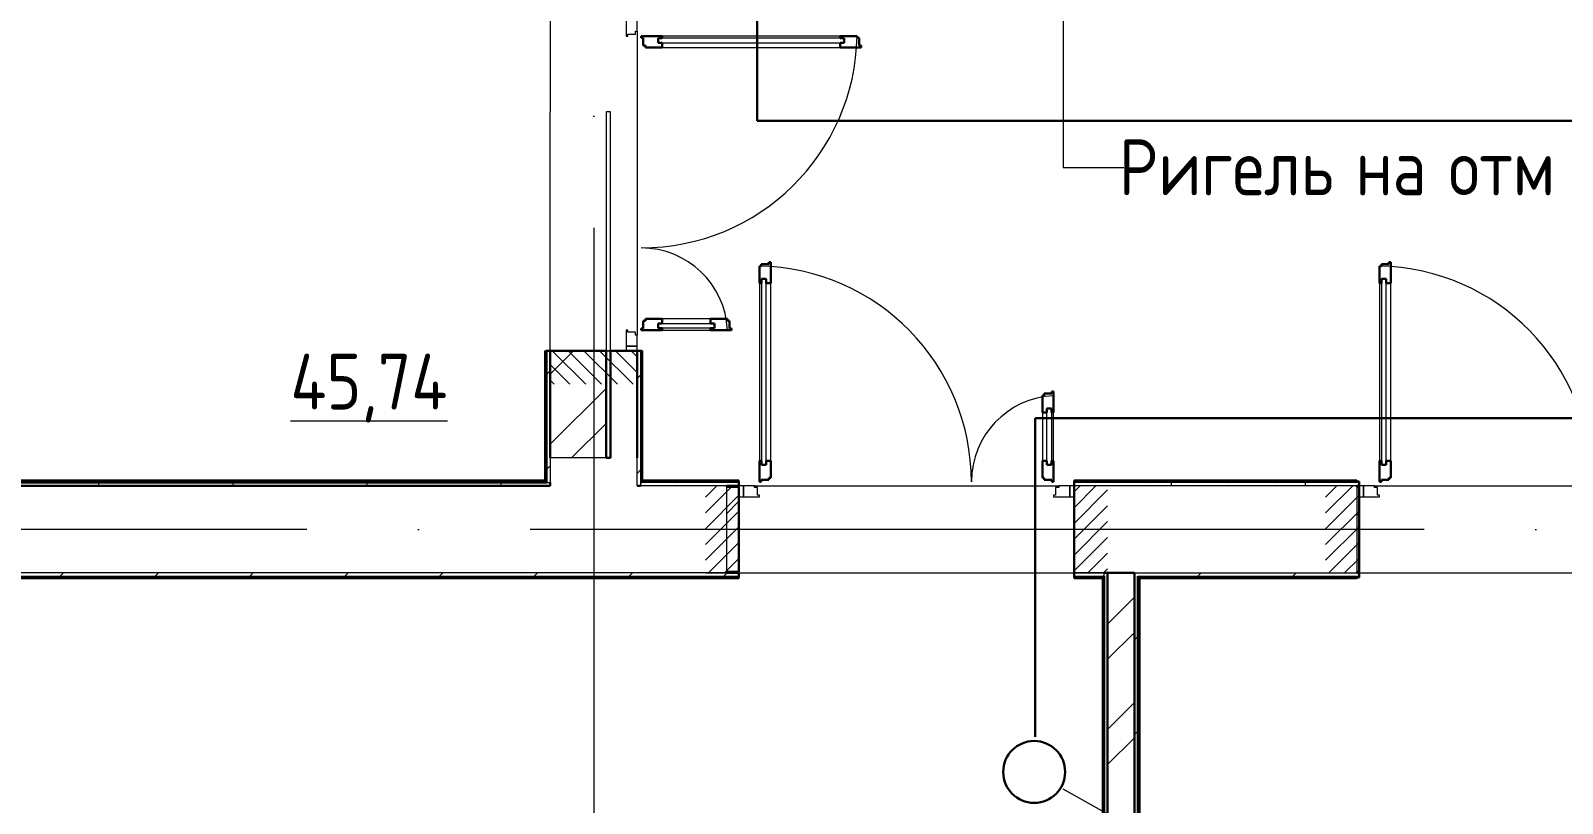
# Model space of a CAD drawing. Header units: millimetres. Extents: x -1073752 to 1436911, y -1379358 to 94781.
# Drawn here: x -1053874 to -1047019, y -1126064 to -1122605 of the extents above; entities that cross this region are included whole.
import ezdxf

# ---------------------------------------------------------------- set-up
doc = ezdxf.new("R2010")
doc.units = ezdxf.units.MM
doc.linetypes.add('ADSK_Линия сетки', pattern=[25, 20, -2.5, 0, -2.5])
doc.linetypes.add('ADSK_Штриховая_ш2 п1_5', pattern=[4.5, 3, -1.5])
for name, color, linetype, lineweight in [('Аннотация', 7, 'Continuous', 18), ('Двери', 252, 'Continuous', 9), ('лс', 5, 'Continuous', 30), ('Марки помещений', 7, 'Continuous', 20), ('Ограждение', 252, 'Continuous', 9), ('Оси', 252, 'Continuous', 9), ('Перекрытие', 252, 'Continuous', 18), ('Стены внутренние', 7, 'Continuous', 18), ('Стены наружные', 7, 'Continuous', 18), ('Стены штриховка', 7, 'Continuous', 9)]:
    doc.layers.add(name, color=color, linetype=linetype, lineweight=lineweight)
doc.layers.add('Двери открывание', color=7, linetype='Continuous', lineweight=9, true_color=0xc0c0c0)
doc.styles.add('GOST Common_2', font='', dxfattribs={"width": 0.9, "height": 250})
doc.styles.get('GOST Common_2').set_extended_font_data('GOST type B')

# ---------------------------------------------------------------- blocks, each defined once
blk = doc.blocks.new('3 этаж')
at = {"layer": 'Аннотация', "color": 251, "lineweight": 9, "true_color": 0x636466}
for p, q in [((252396.7, -9207), (252396.7, -9992.7)), ((252396.7, -9992.7), (252668.1, -9992.7))]:
    blk.add_line(p, q, dxfattribs=at)
at = {"layer": 'Двери', "color": 251, "true_color": 0x636466}
for p, q in [((250440.8, -9333.4), (250440.8, -9405.4)), ((250482.8, -9396.4), (250482.8, -9382.4)), ((250482.8, -9382.4), (250490.8, -9382.4)), ((250490.8, -9382.4), (250490.8, -9333.4)), ((250440.8, -9405.4), (250448.8, -9405.4)), ((250448.8, -9405.4), (250448.8, -9396.4)), ((250448.8, -9396.4), (250482.8, -9396.4)), ((250584.8, -9414.4), (250584.8, -9435.4)), ((251416.8, -9414.4), (250584.8, -9414.4)), ((250584.8, -9435.4), (251416.8, -9435.4)), ((251398.8, -9405.4), (250602.8, -9405.4)), ((250602.8, -9455.4), (251398.8, -9455.4)), ((251416.8, -9435.4), (251416.8, -9414.4)), ((251037.8, -10510.4), (251037.8, -11306.4)), ((251046.8, -10492.4), (251046.8, -11324.4)), ((251067.8, -10492.4), (251046.8, -10492.4)), ((251067.8, -11324.4), (251067.8, -10492.4)), ((251087.8, -11306.4), (251087.8, -10510.4)), ((253812.8, -10510.4), (253812.8, -11306.4)), ((253821.8, -10492.4), (253821.8, -11324.4)), ((253842.8, -10492.4), (253821.8, -10492.4)), ((253842.8, -11324.4), (253842.8, -10492.4)), ((253862.8, -11306.4), (253862.8, -10510.4)), ((250584.8, -10691.4), (250836.8, -10691.4)), ((250584.8, -10712.4), (250584.8, -10691.4)), ((250818.8, -10671.4), (250602.8, -10671.4)), ((250836.8, -10691.4), (250836.8, -10712.4)), ((250448.8, -10721.4), (250440.8, -10721.4)), ((250440.8, -10721.4), (250440.8, -10793.4)), ((250448.8, -10730.4), (250448.8, -10721.4)), ((250482.8, -10730.4), (250448.8, -10730.4)), ((250482.8, -10744.4), (250482.8, -10730.4)), ((250490.8, -10744.4), (250482.8, -10744.4)), ((250490.8, -10793.4), (250490.8, -10744.4)), ((250836.8, -10712.4), (250584.8, -10712.4)), ((250602.8, -10721.4), (250818.8, -10721.4)), ((250490.8, -10793.4), (250440.8, -10793.4)), ((250440.8, -10793.4), (250440.8, -10813.4)), ((250440.8, -10793.4), (250490.8, -10793.4)), ((250440.8, -10813.4), (250490.8, -10813.4)), ((250490.8, -10813.4), (250490.8, -10793.4)), ((252303.8, -11090.4), (252303.8, -11306.4)), ((252323.8, -11324.4), (252323.8, -11072.4)), ((252323.8, -11072.4), (252344.8, -11072.4)), ((252344.8, -11072.4), (252344.8, -11324.4)), ((252353.8, -11306.4), (252353.8, -11090.4)), ((251046.8, -11324.4), (251067.8, -11324.4)), ((252344.8, -11324.4), (252323.8, -11324.4)), ((253821.8, -11324.4), (253842.8, -11324.4)), ((250945.8, -11418.4), (250945.8, -11468.4)), ((250965.8, -11418.4), (250945.8, -11418.4)), ((250965.8, -11468.4), (250965.8, -11418.4)), ((251014.8, -11418.4), (250965.8, -11418.4)), ((250965.8, -11418.4), (250965.8, -11468.4)), ((251014.8, -11426.4), (251014.8, -11418.4)), ((251028.8, -11426.4), (251014.8, -11426.4)), ((251028.8, -11460.4), (251028.8, -11426.4)), ((252376.8, -11426.4), (252362.8, -11426.4)), ((252362.8, -11426.4), (252362.8, -11460.4)), ((252376.8, -11418.4), (252376.8, -11426.4)), ((252425.8, -11418.4), (252376.8, -11418.4)), ((252445.8, -11418.4), (252425.8, -11418.4)), ((252425.8, -11418.4), (252425.8, -11468.4)), ((252425.8, -11468.4), (252425.8, -11418.4)), ((252445.8, -11468.4), (252445.8, -11418.4)), ((253720.8, -11418.4), (253720.8, -11468.4)), ((253740.8, -11418.4), (253720.8, -11418.4)), ((253740.8, -11468.4), (253740.8, -11418.4)), ((253789.8, -11418.4), (253740.8, -11418.4)), ((253740.8, -11418.4), (253740.8, -11468.4)), ((253789.8, -11426.4), (253789.8, -11418.4)), ((253803.8, -11426.4), (253789.8, -11426.4)), ((253803.8, -11460.4), (253803.8, -11426.4)), ((250945.8, -11468.4), (250965.8, -11468.4)), ((250965.8, -11468.4), (251037.8, -11468.4)), ((251037.8, -11460.4), (251028.8, -11460.4)), ((251037.8, -11468.4), (251037.8, -11460.4)), ((252362.8, -11460.4), (252353.8, -11460.4)), ((252353.8, -11460.4), (252353.8, -11468.4)), ((252353.8, -11468.4), (252425.8, -11468.4)), ((252425.8, -11468.4), (252445.8, -11468.4)), ((253720.8, -11468.4), (253740.8, -11468.4)), ((253740.8, -11468.4), (253812.8, -11468.4)), ((253812.8, -11460.4), (253803.8, -11460.4)), ((253812.8, -11468.4), (253812.8, -11460.4))]:
    blk.add_line(p, q, dxfattribs=at)
at = {"layer": 'Двери', "color": 251, "lineweight": 30, "true_color": 0x636466}
for p, q in [((250602.8, -9405.4), (250508.8, -9405.4)), ((250508.8, -9405.4), (250508.8, -9413.4)), ((250508.8, -9413.4), (250517.8, -9413.4)), ((250517.8, -9413.4), (250517.8, -9447.4)), ((250517.8, -9447.4), (250526.8, -9447.4)), ((250526.8, -9447.4), (250526.8, -9455.4)), ((250526.8, -9455.4), (250602.8, -9455.4)), ((250584.8, -9414.4), (250602.8, -9414.4)), ((250584.8, -9435.4), (250584.8, -9414.4)), ((250602.8, -9435.4), (250584.8, -9435.4)), ((250602.8, -9414.4), (250602.8, -9405.4)), ((250602.8, -9455.4), (250602.8, -9435.4)), ((251474.8, -9405.4), (251398.8, -9405.4)), ((251398.8, -9414.4), (251398.8, -9405.4)), ((251416.8, -9414.4), (251398.8, -9414.4)), ((251398.8, -9435.4), (251416.8, -9435.4)), ((251398.8, -9455.4), (251398.8, -9435.4)), ((251398.8, -9455.4), (251492.8, -9455.4)), ((251416.8, -9435.4), (251416.8, -9414.4)), ((251474.8, -9413.4), (251474.8, -9405.4)), ((251483.8, -9413.4), (251474.8, -9413.4)), ((251483.8, -9447.4), (251483.8, -9413.4)), ((251492.8, -9447.4), (251483.8, -9447.4)), ((251492.8, -9455.4), (251492.8, -9447.4)), ((251087.8, -10416.4), (251079.8, -10416.4)), ((251079.8, -10416.4), (251079.8, -10425.4)), ((251087.8, -10510.4), (251087.8, -10416.4)), ((253862.8, -10416.4), (253854.8, -10416.4)), ((253854.8, -10416.4), (253854.8, -10425.4)), ((253862.8, -10510.4), (253862.8, -10416.4)), ((251045.8, -10434.4), (251037.8, -10434.4)), ((251037.8, -10434.4), (251037.8, -10510.4)), ((251079.8, -10425.4), (251045.8, -10425.4)), ((251045.8, -10425.4), (251045.8, -10434.4)), ((253820.8, -10434.4), (253812.8, -10434.4)), ((253812.8, -10434.4), (253812.8, -10510.4)), ((253854.8, -10425.4), (253820.8, -10425.4)), ((253820.8, -10425.4), (253820.8, -10434.4)), ((251046.8, -10510.4), (251037.8, -10510.4)), ((251046.8, -10492.4), (251046.8, -10510.4)), ((251067.8, -10492.4), (251046.8, -10492.4)), ((251067.8, -10510.4), (251067.8, -10492.4)), ((251087.8, -10510.4), (251067.8, -10510.4)), ((253821.8, -10510.4), (253812.8, -10510.4)), ((253821.8, -10492.4), (253821.8, -10510.4)), ((253842.8, -10492.4), (253821.8, -10492.4)), ((253842.8, -10510.4), (253842.8, -10492.4)), ((253862.8, -10510.4), (253842.8, -10510.4)), ((250517.8, -10679.4), (250517.8, -10713.4)), ((250526.8, -10679.4), (250517.8, -10679.4)), ((250602.8, -10671.4), (250526.8, -10671.4)), ((250526.8, -10671.4), (250526.8, -10679.4)), ((250602.8, -10691.4), (250584.8, -10691.4)), ((250584.8, -10691.4), (250584.8, -10712.4)), ((250602.8, -10671.4), (250602.8, -10691.4)), ((250894.8, -10671.4), (250818.8, -10671.4)), ((250818.8, -10671.4), (250818.8, -10691.4)), ((250818.8, -10691.4), (250836.8, -10691.4)), ((250836.8, -10691.4), (250836.8, -10712.4)), ((250894.8, -10679.4), (250894.8, -10671.4)), ((250903.8, -10679.4), (250894.8, -10679.4)), ((250903.8, -10713.4), (250903.8, -10679.4)), ((250517.8, -10713.4), (250508.8, -10713.4)), ((250508.8, -10713.4), (250508.8, -10721.4)), ((250508.8, -10721.4), (250602.8, -10721.4)), ((250584.8, -10712.4), (250602.8, -10712.4)), ((250602.8, -10712.4), (250602.8, -10721.4)), ((250818.8, -10712.4), (250818.8, -10721.4)), ((250836.8, -10712.4), (250818.8, -10712.4)), ((250818.8, -10721.4), (250912.8, -10721.4)), ((250912.8, -10713.4), (250903.8, -10713.4)), ((250912.8, -10721.4), (250912.8, -10713.4)), ((252311.8, -11014.4), (252303.8, -11014.4)), ((252303.8, -11014.4), (252303.8, -11090.4)), ((252345.8, -11005.4), (252311.8, -11005.4)), ((252311.8, -11005.4), (252311.8, -11014.4)), ((252353.8, -10996.4), (252345.8, -10996.4)), ((252345.8, -10996.4), (252345.8, -11005.4)), ((252353.8, -11090.4), (252353.8, -10996.4)), ((252303.8, -11090.4), (252323.8, -11090.4)), ((252323.8, -11090.4), (252323.8, -11072.4)), ((252323.8, -11072.4), (252344.8, -11072.4)), ((252344.8, -11072.4), (252344.8, -11090.4)), ((252344.8, -11090.4), (252353.8, -11090.4)), ((251037.8, -11306.4), (251037.8, -11400.4)), ((251046.8, -11306.4), (251037.8, -11306.4)), ((251046.8, -11324.4), (251046.8, -11306.4)), ((251067.8, -11306.4), (251067.8, -11324.4)), ((251087.8, -11306.4), (251067.8, -11306.4)), ((251087.8, -11382.4), (251087.8, -11306.4)), ((252303.8, -11306.4), (252303.8, -11382.4)), ((252303.8, -11306.4), (252323.8, -11306.4)), ((252323.8, -11306.4), (252323.8, -11324.4)), ((252344.8, -11306.4), (252353.8, -11306.4)), ((252344.8, -11324.4), (252344.8, -11306.4)), ((252353.8, -11400.4), (252353.8, -11306.4)), ((253812.8, -11306.4), (253812.8, -11400.4)), ((253821.8, -11306.4), (253812.8, -11306.4)), ((253821.8, -11324.4), (253821.8, -11306.4)), ((253842.8, -11306.4), (253842.8, -11324.4)), ((253862.8, -11306.4), (253842.8, -11306.4)), ((253862.8, -11382.4), (253862.8, -11306.4)), ((251067.8, -11324.4), (251046.8, -11324.4)), ((252323.8, -11324.4), (252344.8, -11324.4)), ((253842.8, -11324.4), (253821.8, -11324.4)), ((251037.8, -11400.4), (251045.8, -11400.4)), ((251045.8, -11400.4), (251045.8, -11391.4)), ((251045.8, -11391.4), (251079.8, -11391.4)), ((251079.8, -11391.4), (251079.8, -11382.4)), ((251079.8, -11382.4), (251087.8, -11382.4)), ((252303.8, -11382.4), (252311.8, -11382.4)), ((252311.8, -11382.4), (252311.8, -11391.4)), ((252311.8, -11391.4), (252345.8, -11391.4)), ((252345.8, -11391.4), (252345.8, -11400.4)), ((252345.8, -11400.4), (252353.8, -11400.4)), ((253812.8, -11400.4), (253820.8, -11400.4)), ((253820.8, -11400.4), (253820.8, -11391.4)), ((253820.8, -11391.4), (253854.8, -11391.4)), ((253854.8, -11391.4), (253854.8, -11382.4)), ((253854.8, -11382.4), (253862.8, -11382.4))]:
    blk.add_line(p, q, dxfattribs=at)
at = {"layer": 'Двери', "color": 251, "linetype": 'ADSK_Штриховая_ш2 п1_5', "true_color": 0x636466}
for p, q in [((250490.8, -10813.4), (250100.8, -10813.4)), ((250100.8, -10813.4), (250100.8, -10963.4)), ((250490.8, -10963.4), (250490.8, -10813.4)), ((250945.8, -11418.4), (250795.8, -11418.4)), ((250945.8, -11808.4), (250945.8, -11418.4)), ((252595.8, -11418.4), (252445.8, -11418.4)), ((252445.8, -11418.4), (252445.8, -11808.4)), ((253720.8, -11418.4), (253570.8, -11418.4)), ((253720.8, -11808.4), (253720.8, -11418.4)), ((250795.8, -11808.4), (250945.8, -11808.4)), ((252445.8, -11808.4), (252595.8, -11808.4)), ((253570.8, -11808.4), (253720.8, -11808.4))]:
    blk.add_line(p, q, dxfattribs=at)
at = {"layer": 'Двери', "color": 251, "linetype": 'Continuous', "lineweight": 18, "true_color": 0x636466}
for p, q in [((250110.1, -10813.4), (250260.1, -10963.4)), ((250180.8, -10813.4), (250330.8, -10963.4)), ((250251.5, -10813.4), (250401.5, -10963.4)), ((250322.3, -10813.4), (250472.3, -10963.4)), ((250393, -10813.4), (250490.8, -10911.3)), ((250463.7, -10813.4), (250490.8, -10840.6)), ((250100.8, -10874.8), (250189.4, -10963.4)), ((250100.8, -10945.5), (250118.7, -10963.4)), ((250795.8, -11469.2), (250846.5, -11418.4)), ((250795.8, -11539.9), (250917.3, -11418.4)), ((252445.8, -11445.6), (252472.9, -11418.4)), ((252445.8, -11516.3), (252543.6, -11418.4)), ((252445.8, -11587), (252595.8, -11437)), ((253570.8, -11469.2), (253621.5, -11418.4)), ((253570.8, -11539.9), (253692.3, -11418.4)), ((250795.8, -11610.6), (250945.8, -11460.6)), ((252445.8, -11657.7), (252595.8, -11507.7)), ((253570.8, -11610.6), (253720.8, -11460.6)), ((250795.8, -11681.3), (250945.8, -11531.3)), ((252445.8, -11728.4), (252595.8, -11578.4)), ((253570.8, -11681.3), (253720.8, -11531.3)), ((250795.8, -11752), (250945.8, -11602)), ((252445.8, -11799.1), (252595.8, -11649.1)), ((253570.8, -11752), (253720.8, -11602)), ((250810.1, -11808.4), (250945.8, -11672.8)), ((252507.2, -11808.4), (252595.8, -11719.8)), ((253585.1, -11808.4), (253720.8, -11672.8)), ((250880.8, -11808.4), (250945.8, -11743.5)), ((253655.8, -11808.4), (253720.8, -11743.5)), ((252577.9, -11808.4), (252595.8, -11790.5))]:
    blk.add_line(p, q, dxfattribs=at)
at = {"layer": 'Двери открывание', "color": 251, "true_color": 0x636466}
for centre, radius, start, end in [((250508.8, -9387.4), 966, 270, 358.93231), ((250508.8, -10739.4), 386, 2.67279, 90), ((251019.8, -11400.4), 966, 0, 88.93231), ((253794.8, -11400.4), 966, 0, 88.93231), ((252371.8, -11400.4), 386, 92.67279, 180)]:
    blk.add_arc(centre, radius, start, end, dxfattribs=at)
at = {"layer": 'Ограждение', "color": 251, "true_color": 0x636466}
for p, q in [((250075.8, -10813.4), (250080.8, -10813.4)), ((250075.8, -10813.4), (250075.8, -11393.4)), ((250510.8, -10813.4), (250515.8, -10813.4)), ((250515.8, -11393.4), (250515.8, -10813.4)), ((250075.8, -11393.4), (244345.8, -11393.4)), ((250080.8, -11398.4), (250075.8, -11393.4)), ((250515.8, -11393.4), (250510.8, -11398.4)), ((250945.8, -11393.4), (250515.8, -11393.4)), ((250945.8, -11393.4), (250945.8, -11398.4)), ((252445.8, -11398.4), (252445.8, -11393.4)), ((253710.8, -11393.4), (252445.8, -11393.4)), ((253710.8, -11393.4), (253710.8, -11398.4)), ((244798.8, -11833.4), (250945.8, -11833.4)), ((250945.8, -11828.4), (250945.8, -11833.4)), ((252445.8, -11833.4), (252445.8, -11828.4)), ((252445.8, -11833.4), (252570.8, -11833.4)), ((252570.8, -11833.4), (252575.8, -11828.4)), ((252570.8, -11833.4), (252570.8, -17578.5)), ((252740.8, -11833.4), (252735.8, -11828.4)), ((252740.8, -17578.5), (252740.8, -11833.4)), ((252740.8, -11833.4), (253710.8, -11833.4)), ((253710.8, -11828.4), (253710.8, -11833.4))]:
    blk.add_line(p, q, dxfattribs=at)
at = {"layer": 'Оси', "color": 251, "linetype": 'ADSK_Линия сетки', "ltscale": 200, "true_color": 0x636466}
for p, q in [((250295.8, -263.4), (250295.8, -31389.6)), ((314013.1, -11613.4), (237073.5, -11613.4))]:
    blk.add_line(p, q, dxfattribs=at)
at = {"layer": 'Перекрытие', "color": 251, "true_color": 0x636466}
blk.add_line((250350.8, -10813.4), (250370.8, -10813.4), dxfattribs=at)
at = {"layer": 'Стены внутренние', "color": 251, "true_color": 0x636466}
for p, q in [((250100.8, -9313.4), (250100.8, -9743.4)), ((250490.8, -9382.4), (250490.8, -10744.4)), ((250370.8, -9743.4), (250350.8, -9743.4)), ((250370.8, -10813.4), (250370.8, -9743.4)), ((250350.8, -11293.4), (250100.8, -11293.4)), ((250100.8, -11293.4), (250100.8, -11403.4)), ((250490.8, -11418.4), (250490.8, -11293.4)), ((250890.8, -11418.4), (250505.8, -11418.4)), ((250890.8, -11803.4), (250890.8, -11423.4)), ((251014.8, -11418.4), (252376.8, -11418.4)), ((253710.8, -11418.4), (252445.8, -11418.4)), ((253789.8, -11418.4), (255151.8, -11418.4)), ((250945.8, -11808.4), (252580.8, -11808.4)), ((252715.8, -11808.4), (253710.8, -11808.4)), ((253720.8, -11808.4), (255220.8, -11808.4))]:
    blk.add_line(p, q, dxfattribs=at)
at = {"layer": 'Стены внутренние', "color": 251, "lineweight": 30, "true_color": 0x636466}
for p, q in [((250490.8, -10813.4), (250370.8, -10813.4)), ((250370.8, -10813.4), (250370.8, -11293.4)), ((250490.8, -11293.4), (250490.8, -10813.4)), ((250370.8, -11293.4), (250350.8, -11293.4)), ((250100.8, -11403.4), (250100.8, -11418.4)), ((250505.8, -11418.4), (250490.8, -11418.4)), ((250890.8, -11423.4), (250890.8, -11418.4)), ((252445.8, -11418.4), (252445.8, -11808.4)), ((253710.8, -11423.4), (253710.8, -11418.4)), ((250890.8, -11808.4), (250890.8, -11803.4)), ((252580.8, -11808.4), (252595.8, -11808.4)), ((253710.8, -11808.4), (253710.8, -11803.4))]:
    blk.add_line(p, q, dxfattribs=at)
at = {"layer": 'Стены наружные', "color": 251, "true_color": 0x636466}
for p, q in [((250100.8, -10813.4), (250100.8, -9743.4)), ((250350.8, -9743.4), (250350.8, -10813.4)), ((253710.8, -11423.4), (253710.8, -11803.4)), ((250890.8, -11808.4), (244773.8, -11808.4))]:
    blk.add_line(p, q, dxfattribs=at)
at = {"layer": 'Стены наружные', "color": 251, "lineweight": 30, "true_color": 0x636466}
for p, q in [((250350.8, -10813.4), (250080.8, -10813.4)), ((250080.8, -10813.4), (250080.8, -11398.4)), ((250100.8, -10813.4), (250100.8, -11293.4)), ((250350.8, -11293.4), (250350.8, -10813.4)), ((250510.8, -10813.4), (250490.8, -10813.4)), ((250510.8, -11398.4), (250510.8, -10813.4)), ((244245.8, -11418.4), (250100.8, -11418.4)), ((250085.8, -11403.4), (244325.8, -11403.4)), ((250080.8, -11398.4), (244330.8, -11398.4)), ((250510.8, -11403.4), (250505.8, -11403.4)), ((250945.8, -11398.4), (250510.8, -11398.4)), ((250890.8, -11418.4), (250945.8, -11418.4)), ((250945.8, -11423.4), (250890.8, -11423.4)), ((250945.8, -11418.4), (250945.8, -11398.4)), ((250945.8, -11803.4), (250945.8, -11423.4)), ((252445.8, -11398.4), (252445.8, -11418.4)), ((253720.8, -11398.4), (252445.8, -11398.4)), ((253710.8, -11418.4), (253720.8, -11418.4)), ((253720.8, -11423.4), (253710.8, -11423.4)), ((253720.8, -11418.4), (253720.8, -11398.4)), ((253720.8, -11803.4), (253720.8, -11423.4)), ((244793.8, -11828.4), (250945.8, -11828.4)), ((250890.8, -11803.4), (250945.8, -11803.4)), ((250945.8, -11808.4), (250890.8, -11808.4)), ((250945.8, -11828.4), (250945.8, -11808.4)), ((252445.8, -11808.4), (252445.8, -11828.4)), ((252445.8, -11828.4), (252575.8, -11828.4)), ((252575.8, -11828.4), (252575.8, -17578.4)), ((252580.8, -11823.4), (252580.8, -17583.4)), ((252595.8, -11808.4), (252595.8, -17588.4)), ((252715.8, -11808.4), (252595.8, -11808.4)), ((252715.8, -17588.4), (252715.8, -11808.4)), ((252730.8, -17583.4), (252730.8, -11823.4)), ((252735.8, -11828.4), (253720.8, -11828.4)), ((252735.8, -17578.4), (252735.8, -11828.4)), ((253710.8, -11803.4), (253720.8, -11803.4)), ((253720.8, -11808.4), (253710.8, -11808.4)), ((253720.8, -11828.4), (253720.8, -11808.4))]:
    blk.add_line(p, q, dxfattribs=at)
at = {"layer": 'Стены наружные', "color": 251, "linetype": 'Continuous', "lineweight": 9, "true_color": 0x636466}
for p, q in [((250100.8, -10917.9), (250205.3, -10813.4)), ((250080.8, -10853.3), (250085.8, -10848.3)), ((250505.8, -10852.5), (250510.8, -10847.5)), ((250080.8, -10924), (250085.8, -10919)), ((250085.8, -10919), (250100.8, -10904)), ((250490.8, -10938.2), (250505.8, -10923.2)), ((250505.8, -10923.2), (250510.8, -10918.2)), ((250080.8, -10994.7), (250085.8, -10989.7)), ((250100.8, -11232.3), (250350.8, -10982.3)), ((250505.8, -10994), (250510.8, -10989)), ((250080.8, -11065.4), (250085.8, -11060.4)), ((250505.8, -11064.7), (250510.8, -11059.7)), ((250080.8, -11136.1), (250085.8, -11131.1)), ((250196.7, -11293.4), (250350.8, -11139.4)), ((250505.8, -11135.4), (250510.8, -11130.4)), ((250080.8, -11206.8), (250085.8, -11201.8)), ((250505.8, -11206.1), (250510.8, -11201.1)), ((250080.8, -11277.5), (250085.8, -11272.5)), ((250505.8, -11276.8), (250510.8, -11271.8)), ((250080.8, -11348.2), (250085.8, -11343.2)), ((250085.8, -11343.2), (250100.8, -11328.2)), ((250490.8, -11362.5), (250505.8, -11347.5)), ((250505.8, -11347.5), (250510.8, -11342.5)), ((247833.5, -11403.4), (247838.5, -11398.4)), ((247904.3, -11403.4), (247909.3, -11398.4)), ((247975, -11403.4), (247980, -11398.4)), ((248045.7, -11403.4), (248050.7, -11398.4)), ((248081.8, -11418.4), (248081.8, -11403.4)), ((248116.4, -11403.4), (248121.4, -11398.4)), ((248187.1, -11403.4), (248192.1, -11398.4)), ((248257.8, -11403.4), (248262.8, -11398.4)), ((248328.5, -11403.4), (248333.5, -11398.4)), ((248399.2, -11403.4), (248404.2, -11398.4)), ((248469.9, -11403.4), (248474.9, -11398.4)), ((248540.7, -11403.4), (248545.7, -11398.4)), ((248611.4, -11403.4), (248616.4, -11398.4)), ((248681.8, -11418.4), (248681.8, -11403.4)), ((248682.1, -11403.4), (248687.1, -11398.4)), ((248752.8, -11403.4), (248757.8, -11398.4)), ((248823.5, -11403.4), (248828.5, -11398.4)), ((248894.2, -11403.4), (248899.2, -11398.4)), ((248964.9, -11403.4), (248969.9, -11398.4)), ((249035.6, -11403.4), (249040.6, -11398.4)), ((249106.3, -11403.4), (249111.3, -11398.4)), ((249177, -11403.4), (249182, -11398.4)), ((249247.8, -11403.4), (249252.8, -11398.4)), ((249281.8, -11418.4), (249281.8, -11403.4)), ((249318.5, -11403.4), (249323.5, -11398.4)), ((249389.2, -11403.4), (249394.2, -11398.4)), ((249459.9, -11403.4), (249464.9, -11398.4)), ((249530.6, -11403.4), (249535.6, -11398.4)), ((249601.3, -11403.4), (249606.3, -11398.4)), ((249672, -11403.4), (249677, -11398.4)), ((249742.7, -11403.4), (249747.7, -11398.4)), ((249813.4, -11403.4), (249818.4, -11398.4)), ((249881.8, -11418.4), (249881.8, -11403.4)), ((249884.2, -11403.4), (249889.2, -11398.4)), ((249954.9, -11403.4), (249959.9, -11398.4)), ((250025.6, -11403.4), (250030.6, -11398.4)), ((250520.6, -11403.4), (250525.6, -11398.4)), ((250591.3, -11403.4), (250596.3, -11398.4)), ((250662, -11403.4), (250667, -11398.4)), ((250732.7, -11403.4), (250737.7, -11398.4)), ((250803.4, -11403.4), (250808.4, -11398.4)), ((250874.1, -11403.4), (250879.1, -11398.4)), ((250944.8, -11403.4), (250945.8, -11402.5)), ((252500.4, -11403.4), (252505.4, -11398.4)), ((252571.2, -11403.4), (252576.2, -11398.4)), ((252641.9, -11403.4), (252646.9, -11398.4)), ((252712.6, -11403.4), (252717.6, -11398.4)), ((252783.3, -11403.4), (252788.3, -11398.4)), ((252854, -11403.4), (252859, -11398.4)), ((252881.8, -11418.4), (252881.8, -11403.4)), ((252924.7, -11403.4), (252929.7, -11398.4)), ((252995.4, -11403.4), (253000.4, -11398.4)), ((253066.1, -11403.4), (253071.1, -11398.4)), ((253136.8, -11403.4), (253141.8, -11398.4)), ((253207.6, -11403.4), (253212.6, -11398.4)), ((253278.3, -11403.4), (253283.3, -11398.4)), ((253349, -11403.4), (253354, -11398.4)), ((253419.7, -11403.4), (253424.7, -11398.4)), ((253481.8, -11418.4), (253481.8, -11403.4)), ((253490.4, -11403.4), (253495.4, -11398.4)), ((253561.1, -11403.4), (253566.1, -11398.4)), ((253631.8, -11403.4), (253636.8, -11398.4)), ((253702.5, -11403.4), (253707.5, -11398.4)), ((250890.8, -11542.3), (250945.8, -11487.3)), ((253710.8, -11551.1), (253720.8, -11541.1)), ((253710.8, -11551.1), (253720.8, -11541.1)), ((247832.8, -11828.4), (247837.8, -11823.4)), ((247903.5, -11828.4), (247908.5, -11823.4)), ((247908.5, -11823.4), (247923.5, -11808.4)), ((247974.2, -11828.4), (247979.2, -11823.4)), ((248044.9, -11828.4), (248049.9, -11823.4)), ((248115.7, -11828.4), (248120.7, -11823.4)), ((248186.4, -11828.4), (248191.4, -11823.4)), ((248257.1, -11828.4), (248262.1, -11823.4)), ((248327.8, -11828.4), (248332.8, -11823.4)), ((248332.8, -11823.4), (248347.8, -11808.4)), ((248398.5, -11828.4), (248403.5, -11823.4)), ((248469.2, -11828.4), (248474.2, -11823.4)), ((248539.9, -11828.4), (248544.9, -11823.4)), ((248610.6, -11828.4), (248615.6, -11823.4)), ((248681.3, -11828.4), (248686.3, -11823.4)), ((248752, -11828.4), (248757, -11823.4)), ((248757, -11823.4), (248772, -11808.4)), ((248822.8, -11828.4), (248827.8, -11823.4)), ((248893.5, -11828.4), (248898.5, -11823.4)), ((248964.2, -11828.4), (248969.2, -11823.4)), ((249034.9, -11828.4), (249039.9, -11823.4)), ((249105.6, -11828.4), (249110.6, -11823.4)), ((249176.3, -11828.4), (249181.3, -11823.4)), ((249181.3, -11823.4), (249196.3, -11808.4)), ((249247, -11828.4), (249252, -11823.4)), ((249317.7, -11828.4), (249322.7, -11823.4)), ((249388.4, -11828.4), (249393.4, -11823.4)), ((249459.2, -11828.4), (249464.2, -11823.4)), ((249529.9, -11828.4), (249534.9, -11823.4)), ((249600.6, -11828.4), (249605.6, -11823.4)), ((249605.6, -11823.4), (249620.6, -11808.4)), ((249671.3, -11828.4), (249676.3, -11823.4)), ((249742, -11828.4), (249747, -11823.4)), ((249812.7, -11828.4), (249817.7, -11823.4)), ((249883.4, -11828.4), (249888.4, -11823.4)), ((249954.1, -11828.4), (249959.1, -11823.4)), ((250024.8, -11828.4), (250029.8, -11823.4)), ((250029.8, -11823.4), (250044.8, -11808.4)), ((250095.6, -11828.4), (250100.6, -11823.4)), ((250166.3, -11828.4), (250171.3, -11823.4)), ((250237, -11828.4), (250242, -11823.4)), ((250307.7, -11828.4), (250312.7, -11823.4)), ((250378.4, -11828.4), (250383.4, -11823.4)), ((250449.1, -11828.4), (250454.1, -11823.4)), ((250454.1, -11823.4), (250469.1, -11808.4)), ((250519.8, -11828.4), (250524.8, -11823.4)), ((250590.5, -11828.4), (250595.5, -11823.4)), ((250661.2, -11828.4), (250666.2, -11823.4)), ((250731.9, -11828.4), (250736.9, -11823.4)), ((250802.7, -11828.4), (250807.7, -11823.4)), ((250873.4, -11828.4), (250878.4, -11823.4)), ((250878.4, -11823.4), (250893.4, -11808.4)), ((250944, -11803.4), (250945.8, -11801.6)), ((250944.1, -11828.4), (250945.8, -11826.7)), ((252499.7, -11828.4), (252504.7, -11823.4)), ((252570.4, -11828.4), (252575.4, -11823.4)), ((252575.4, -11823.4), (252580.8, -11818.1)), ((252782.6, -11828.4), (252787.6, -11823.4)), ((252853.3, -11828.4), (252858.3, -11823.4)), ((252924, -11828.4), (252929, -11823.4)), ((252994.7, -11828.4), (252999.7, -11823.4)), ((252999.7, -11823.4), (253014.7, -11808.4)), ((253065.4, -11828.4), (253070.4, -11823.4)), ((253136.1, -11828.4), (253141.1, -11823.4)), ((253206.8, -11828.4), (253211.8, -11823.4)), ((253277.5, -11828.4), (253282.5, -11823.4)), ((253348.2, -11828.4), (253353.2, -11823.4)), ((253419, -11828.4), (253424, -11823.4)), ((253424, -11823.4), (253439, -11808.4)), ((253489.7, -11828.4), (253494.7, -11823.4)), ((253560.4, -11828.4), (253565.4, -11823.4)), ((253631.1, -11828.4), (253636.1, -11823.4)), ((253701.8, -11828.4), (253706.8, -11823.4)), ((252575.8, -11893.8), (252580.8, -11888.8)), ((252595.8, -12037.5), (252715.8, -11917.5)), ((252730.8, -11880.2), (252735.8, -11875.2)), ((252575.8, -11964.5), (252580.8, -11959.5)), ((252730.8, -11950.9), (252735.8, -11945.9)), ((252575.8, -12035.2), (252580.8, -12030.2)), ((252730.8, -12021.6), (252735.8, -12016.6)), ((252575.8, -12105.9), (252580.8, -12100.9)), ((252595.8, -12194.6), (252715.8, -12074.6)), ((252715.8, -12107.4), (252730.8, -12092.4)), ((252730.8, -12092.4), (252735.8, -12087.4)), ((252575.8, -12176.6), (252580.8, -12171.6)), ((252730.8, -12163.1), (252735.8, -12158.1)), ((252575.8, -12247.4), (252580.8, -12242.4)), ((252730.8, -12233.8), (252735.8, -12228.8)), ((252575.8, -12318.1), (252580.8, -12313.1)), ((252730.8, -12304.5), (252735.8, -12299.5)), ((252575.8, -12388.8), (252580.8, -12383.8)), ((252595.8, -12509), (252715.8, -12389)), ((252730.8, -12375.2), (252735.8, -12370.2)), ((252575.8, -12459.5), (252580.8, -12454.5)), ((252730.8, -12445.9), (252735.8, -12440.9)), ((252575.8, -12530.2), (252580.8, -12525.2)), ((252715.8, -12531.6), (252730.8, -12516.6)), ((252730.8, -12516.6), (252735.8, -12511.6)), ((252575.8, -12600.9), (252580.8, -12595.9)), ((252595.8, -12666.1), (252715.8, -12546.1)), ((252730.8, -12587.3), (252735.8, -12582.3)), ((252575.8, -12671.6), (252580.8, -12666.6)), ((252730.8, -12658), (252735.8, -12653)), ((252575.8, -12742.3), (252580.8, -12737.3)), ((252730.8, -12728.7), (252735.8, -12723.7)), ((252575.8, -12813), (252580.8, -12808)), ((252730.8, -12799.5), (252735.8, -12794.5))]:
    blk.add_line(p, q, dxfattribs=at)
at = {"layer": 'Стены штриховка', "color": 251, "true_color": 0x636466}
for p, q in [((250085.8, -10813.4), (250085.8, -11403.4)), ((250505.8, -10813.4), (250505.8, -11418.4)), ((250085.8, -11403.4), (250100.8, -11403.4)), ((250945.8, -11403.4), (250510.8, -11403.4)), ((253720.8, -11403.4), (252445.8, -11403.4)), ((244788.8, -11823.4), (250945.8, -11823.4)), ((252580.8, -11808.4), (252445.8, -11808.4)), ((252445.8, -11823.4), (252580.8, -11823.4)), ((252580.8, -11823.4), (252580.8, -11808.4)), ((252730.8, -11823.4), (253720.8, -11823.4))]:
    blk.add_line(p, q, dxfattribs=at)
at = {"layer": 'Аннотация', "color": 251, "true_color": 0x636466, "style": 'GOST Common_2', "width": 0.9}
for s, p in [('Ригель', (252645.6, -10117.7)), ('на', (253705.3, -10117.7)), ('отм', (254122, -10117.7))]:
    blk.add_text(s, height=250, dxfattribs=at).set_placement(p)
at = {"layer": 'Марки помещений', "color": 251, "true_color": 0x636466, "style": 'GOST Common_2', "width": 0.9}
blk.add_text('%%U45,74', height=250, dxfattribs=at).set_placement((248938.5, -11076.9))

msp = doc.modelspace()

# ---------------------------------------------------------------- linework, layer by layer
at = {"layer": 'лс', "color": 5}
for p, q in [((-1050622.7, -1118970.9), (-1050622.7, -1123008)), ((-1049378.7, -1125766.5), (-1049378.7, -1124339.3))]:
    msp.add_line(p, q, dxfattribs=at)
at = {"layer": 'лс'}
for p, q in [((-1038749.2, -1123008), (-1050622.7, -1123008)), ((-1042466.6, -1124339.3), (-1049378.7, -1124339.3))]:
    msp.add_line(p, q, dxfattribs=at)
at = {"layer": 'лс', "color": 0, "lineweight": 20}
msp.add_line((-1049254, -1126000), (-1047257, -1127113.8), dxfattribs=at)
at = {"layer": 'лс'}
msp.add_circle((-1049382.7, -1125923.7), 138.6, dxfattribs=at)

# ---------------------------------------------------------------- block references
msp.add_blockref('3 этаж', (-1301649.5, -1113224.3))

doc.saveas('drawing.dxf')
